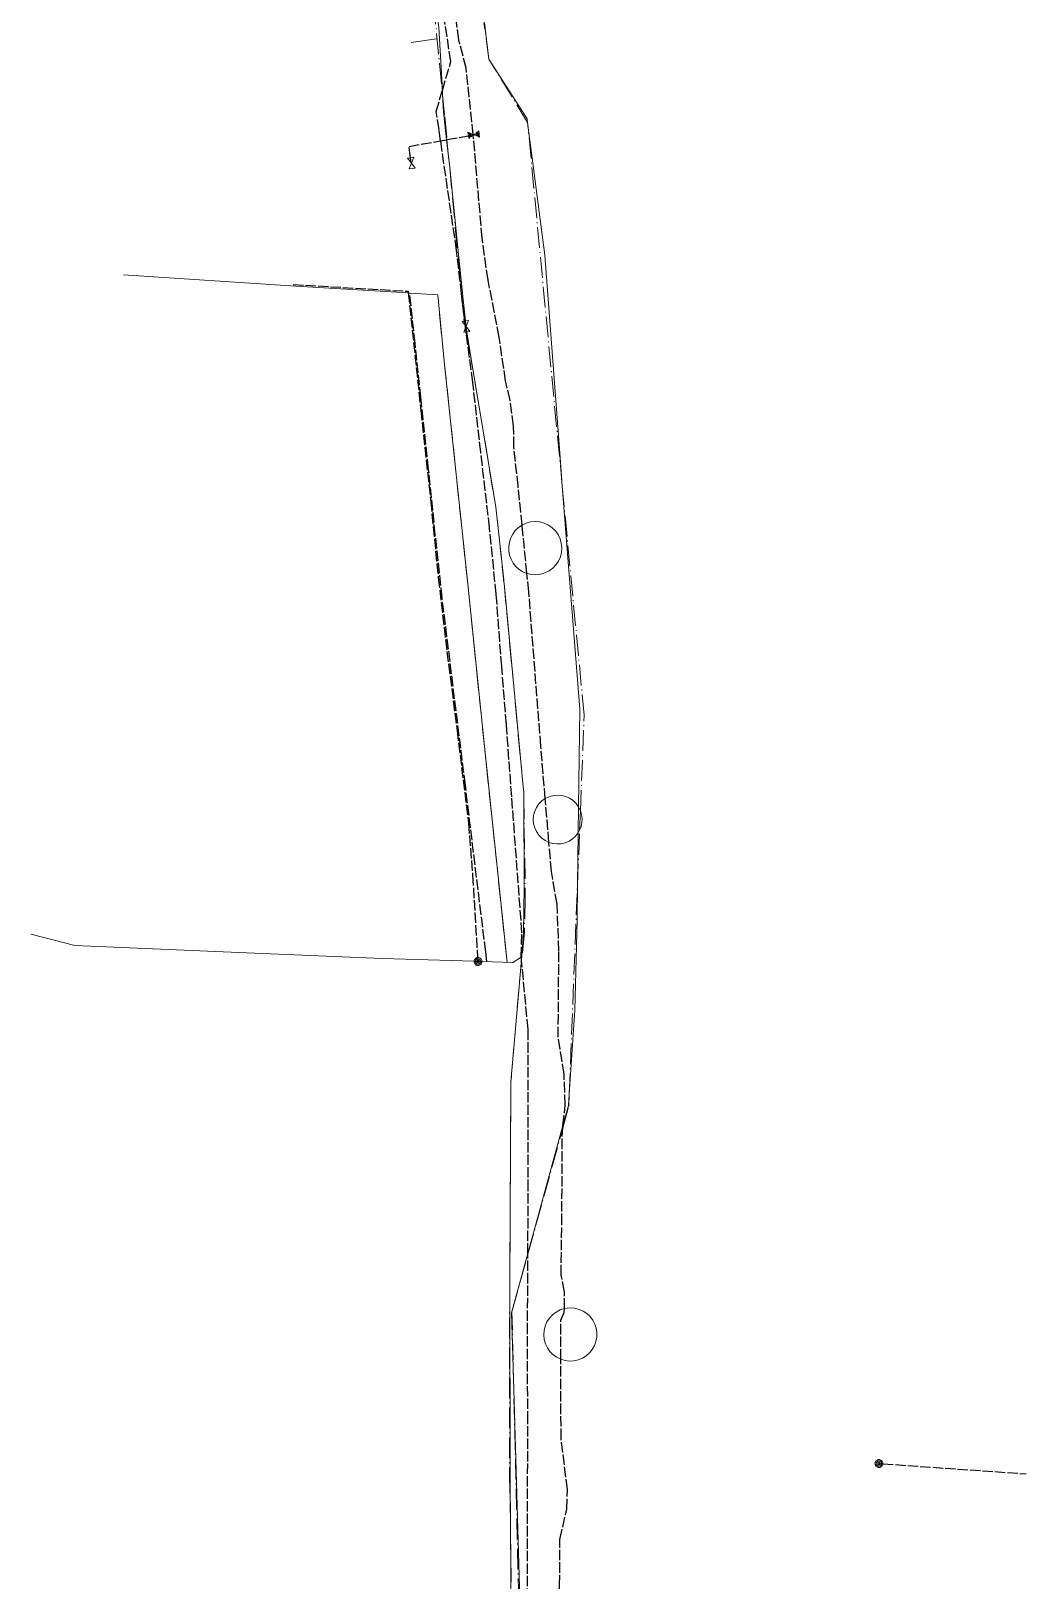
# Model space of a CAD drawing. Header units: metres. Extents: x 105265 to 106214, y 111498 to 118425.
# Drawn here: x 106054.5 to 106176.1, y 116363.2 to 116552.4 of the extents above; entities that cross this region are included whole.
import ezdxf

# ---------------------------------------------------------------- set-up
doc = ezdxf.new("R2010")
doc.units = ezdxf.units.M
doc.linetypes.add('DASHDOT', pattern=[3.556, 2.54, -0.508, 0, -0.508])
doc.linetypes.add('DASHED', pattern=[1.524, 1.27, -0.254])
for name, color, linetype, lineweight in [('30-RED-VANTI-EXIST', 52, 'CONTINUOUS', 13), ('30-RED-VANTI-PROY', 2, 'DASHED', 25), ('30-RED-VANTI-RETIRO', 8, 'DASHDOT', 13), ('30-RED-VANTI-SINCLAS', 9, 'CONTINUOUS', 5)]:
    doc.layers.add(name, color=color, linetype=linetype, lineweight=lineweight)

msp = doc.modelspace()

# ---------------------------------------------------------------- linework, layer by layer
at = {"layer": '30-RED-VANTI-EXIST'}
for points in [[(106103.4404, 116559.1103), (106104.3597, 116552.8309), (106104.7941, 116545.1327)], [(106109.9443, 116553.4404), (106110.4873, 116548.9733)], [(106104.0661, 116551.4441), (106100.9657, 116551.0013)], [(106110.4873, 116548.9733), (106115.1479, 116541.6849), (106115.209, 116541.2134)], [(106104.7941, 116545.1327), (106104.822, 116544.6374)], [(106104.822, 116544.6374), (106104.9407, 116542.5345), (106105.3142, 116539.1205)], [(106115.209, 116541.2134), (106117.3333, 116525.0211), (106119.2625, 116499.1993), (106119.4521, 116496.778)], [(106105.3142, 116539.1205), (106105.6875, 116535.7079)], [(106105.6875, 116535.7079), (106106.6675, 116525.9227), (106107.3285, 116519.5829), (106107.6136, 116516.9772)], [(106086.8901, 116521.2053), (106065.8231, 116522.6129)], [(106100.6361, 116520.3911), (106086.8901, 116521.2053)], [(106100.801, 116520.3813), (106100.6361, 116520.3911)], [(106104.2245, 116520.1785), (106100.801, 116520.3813)], [(106112.6993, 116438.6459), (106109.9717, 116464.6231), (106107.9345, 116484.4489), (106105.0695, 116511.6511), (106104.2245, 116520.1785)], [(106107.6136, 116516.9772), (106107.6863, 116516.3127)], [(106107.6863, 116516.3127), (106107.7896, 116515.6528)], [(106107.7896, 116515.6528), (106108.4667, 116511.3271), (106108.5393, 116510.893)], [(106108.5393, 116510.893), (106111.3233, 116494.2431)], [(106119.4521, 116496.778), (106121.5841, 116469.5541), (106121.4292, 116457.6168)], [(106111.3233, 116494.2431), (106112.2895, 116485.3607), (106112.318, 116485.0643)], [(106112.318, 116485.0643), (106112.3305, 116484.932)], [(106112.3305, 116484.932), (106114.0773, 116466.6813), (106114.6433, 116460.4875)], [(106114.6433, 116460.4875), (106114.7494, 116459.3266)], [(106114.7583, 116458.6779), (106114.7847, 116447.8951), (106114.7165, 116442.1393), (106114.4571, 116439.0578)], [(106114.7494, 116459.3266), (106114.7569, 116459.2445), (106114.7583, 116458.6779)], [(106121.4292, 116457.6168), (106121.3882, 116454.4576)], [(106121.3882, 116454.4576), (106121.3059, 116448.1144)], [(106121.3059, 116448.1144), (106121.2499, 116443.7973), (106120.9787, 116432.7999), (106120.2952, 116422.5247)], [(106054.5247, 116442.0735), (106059.8865, 116440.6783), (106081.8335, 116439.7287), (106097.4527, 116439.0775), (106108.67, 116438.7548)], [(106109.6408, 116438.7269), (106113.4207, 116438.6181), (106114.4343, 116439.2671)], [(106114.4571, 116439.0578), (106114.1699, 116435.6461)], [(106108.67, 116438.7548), (106108.8147, 116438.7505)], [(106108.8147, 116438.7505), (106108.9985, 116438.7453)], [(106108.9985, 116438.7453), (106109.3121, 116438.7363)], [(106109.3121, 116438.7363), (106109.4951, 116438.731)], [(106109.4951, 116438.731), (106109.6408, 116438.7269)], [(106114.1699, 116435.6461), (106113.1729, 116424.0417)], [(106113.1729, 116424.0417), (106113.0567, 116399.0061), (106113.0739, 116376.6737), (106113.1259, 116368.8371)], [(106120.2952, 116422.5247), (106120.2023, 116421.1281), (106119.5351, 116418.6967)], [(106119.5351, 116418.6967), (106115.2453, 116403.0626)], [(106115.2453, 116403.0626), (106113.2511, 116395.7947), (106113.5193, 116386.4325)], [(106113.5193, 116386.4325), (106114.2103, 116362.3105), (106114.2655, 116352.6569), (106114.3761, 116331.8639), (106113.2456, 116241.4598)], [(106113.1259, 116368.8371), (106113.1525, 116364.8169), (106113.1461, 116357.3253)]]:
    msp.add_lwpolyline(points, dxfattribs=at)
at = {"layer": '30-RED-VANTI-PROY'}
for points in [[(106108.568, 116539.7551), (106107.6953, 116547.8387), (106106.8139, 116551.3101), (106103.4933, 116576.4847), (106100.7605, 116595.0223), (106099.6159, 116601.9911), (106097.5349, 116614.5613), (106097.0248, 116619.3014)], [(106104.7941, 116545.1327), (106105.8381, 116548.6871), (106105.0067, 116554.0073), (106103.4404, 116559.1103)], [(106104.5836, 116538.988), (106104.3897, 116540.3241), (106104.0331, 116542.5419), (106104.7782, 116545.0787)], [(106104.7782, 116545.0787), (106104.7941, 116545.1327)], [(106105.3595, 116539.1287), (106107.9748, 116539.6031)], [(106107.9748, 116539.6031), (106108.0943, 116539.6248)], [(106108.0943, 116539.6248), (106108.2098, 116539.6457)], [(106108.2098, 116539.6457), (106108.3276, 116539.6671)], [(106108.3276, 116539.6671), (106108.4616, 116539.6914)], [(106108.4616, 116539.6914), (106108.5727, 116539.7116)], [(106108.5727, 116539.7116), (106108.568, 116539.7551)], [(106108.5727, 116539.7116), (106108.6256, 116539.7212)], [(106108.5756, 116539.6843), (106108.5727, 116539.7116)], [(106114.5347, 116492.0436), (106114.0585, 116496.7791), (106113.5213, 116501.6011), (106113.5035, 116504.1799), (106113.0595, 116507.2701), (106112.5163, 116509.6711), (106111.7485, 116514.9973), (106110.3723, 116521.9641), (106109.6537, 116527.0905), (106108.5785, 116539.6579), (106108.5756, 116539.6843)], [(106108.6256, 116539.7212), (106108.6299, 116539.7219)], [(106100.9109, 116536.9193), (106100.7229, 116538.2877), (106104.5836, 116538.988)], [(106104.5836, 116538.988), (106105.3142, 116539.1205)], [(106107.1402, 116520.2747), (106106.5223, 116525.6285), (106104.5836, 116538.988)], [(106105.3142, 116539.1205), (106105.3595, 116539.1287)], [(106100.9959, 116536.3001), (106100.9109, 116536.9193)], [(106086.5587, 116521.4245), (106100.6137, 116520.6015), (106100.6361, 116520.3911)], [(106100.6361, 116520.3911), (106102.1587, 116506.0891), (106103.3753, 116494.9175), (106104.2847, 116485.6241), (106105.3595, 116476.6155), (106106.5889, 116466.9667), (106107.9883, 116455.6267), (106108.4913, 116449.2679), (106109.095, 116439.2076)], [(106100.801, 116520.3813), (106100.8005, 116520.3861)], [(106110.2303, 116438.7129), (106110.0931, 116439.9105), (106108.9721, 116449.0133), (106107.6103, 116460.2641), (106106.2895, 116470.8331), (106104.7745, 116483.1261), (106103.9353, 116490.8329), (106103.1181, 116498.8507), (106102.1597, 116507.6259), (106101.4615, 116514.2615), (106100.801, 116520.3813)], [(106107.5323, 116516.9654), (106107.4451, 116517.6331), (106107.1402, 116520.2747)], [(106107.6038, 116516.4172), (106107.5323, 116516.9654)], [(106107.6344, 116516.1825), (106107.6038, 116516.4172)], [(106107.7051, 116515.6405), (106107.6344, 116516.1825)], [(106107.7232, 116515.5019), (106107.7051, 116515.6405)], [(106114.4571, 116439.0578), (106114.4377, 116439.2637), (106114.5237, 116442.2321), (106113.2663, 116458.8641), (106112.6263, 116467.6579), (106112.0471, 116474.7573), (106111.3803, 116483.5967), (106110.5591, 116491.6885), (106109.4973, 116500.9301), (106108.5089, 116509.4809), (106107.7232, 116515.5019)], [(106115.1288, 116486.1359), (106114.5347, 116492.0436)], [(106117.3664, 116458.6356), (106116.8263, 116465.0479), (106115.3563, 116483.8739), (106115.1288, 116486.1359)], [(106117.8171, 116453.2853), (106117.3664, 116458.6356)], [(106119.5351, 116418.6967), (106119.8195, 116421.2199), (106119.6651, 116424.9651), (106118.9425, 116429.4953), (106119.0325, 116440.0129), (106118.8135, 116445.7477), (106118.1171, 116449.7241), (106117.8171, 116453.2853)], [(106109.095, 116439.2076), (106109.1039, 116439.0623)], [(106109.1039, 116439.0623), (106109.1148, 116438.8773)], [(106114.4792, 116438.8238), (106114.4571, 116439.0578)], [(106109.1148, 116438.8773), (106109.1217, 116438.7627)], [(106115.2453, 116403.0626), (106115.2807, 116410.8255), (106115.2703, 116430.4405), (106114.4792, 116438.8238)], [(106119.6994, 116396.3349), (106119.7279, 116398.3937), (106119.3119, 116400.4125), (106119.3929, 116406.6799), (106119.4543, 116417.9795), (106119.4968, 116418.3566)], [(106119.4968, 116418.3566), (106119.5351, 116418.6967)], [(106115.1949, 116357.8421), (106115.2261, 116382.5443), (106115.2009, 116393.3187), (106115.245, 116402.9889)], [(106115.245, 116402.9889), (106115.2453, 116403.0626)], [(106119.2705, 116390.1385), (106119.2573, 116394.9073), (106119.6927, 116395.8519), (106119.6994, 116396.3349)], [(106119.0826, 116357.4261), (106119.1219, 116362.5475), (106119.1583, 116368.1419), (106120.0005, 116371.8433), (106120.0919, 116374.2159), (106119.2973, 116380.4055), (106119.2705, 116390.1385)], [(106158.1449, 116377.4081), (106158.302, 116377.397)], [(106158.302, 116377.397), (106158.4848, 116377.3836)], [(106158.4848, 116377.3836), (106158.6293, 116377.374)], [(106158.6293, 116377.374), (106176.1153, 116376.1453)]]:
    msp.add_lwpolyline(points, dxfattribs=at)
at = {"layer": '30-RED-VANTI-RETIRO'}
for points in [[(106103.3585, 116559.377), (106104.7782, 116545.0787)], [(106110.4873, 116548.9733), (106109.8596, 116553.4319)], [(106115.209, 116541.2134), (106110.4873, 116548.9733)], [(106104.7782, 116545.0787), (106104.822, 116544.6374)], [(106104.822, 116544.6374), (106105.0907, 116541.9313), (106105.3595, 116539.1287)], [(106119.4521, 116496.778), (106115.209, 116541.2134)], [(106105.3595, 116539.1287), (106105.6875, 116535.7079)], [(106105.6875, 116535.7079), (106107.1402, 116520.2747)], [(106112.6993, 116438.6459), (106109.9717, 116464.6231), (106107.9345, 116484.4489), (106105.0695, 116511.6511), (106104.2245, 116520.1785)], [(106107.1402, 116520.2747), (106107.4377, 116517.1147), (106107.4658, 116516.9557)], [(106107.4658, 116516.9557), (106107.5489, 116516.4867)], [(106107.5489, 116516.4867), (106107.6125, 116516.1274)], [(106107.6125, 116516.1274), (106107.6989, 116515.6396)], [(106107.6989, 116515.6396), (106107.7232, 116515.5019)], [(106107.7232, 116515.5019), (106108.5393, 116510.893)], [(106108.5393, 116510.893), (106108.7641, 116509.6231), (106111.3233, 116494.2431)], [(106121.6624, 116457.1411), (106122.1233, 116468.8093), (106119.4521, 116496.778)], [(106111.3233, 116494.2431), (106112.318, 116485.0643)], [(106112.318, 116485.0643), (106112.3305, 116484.932)], [(106112.3305, 116484.932), (106114.0713, 116466.3729), (106114.6433, 116460.4875)], [(106114.6433, 116460.4875), (106114.7483, 116459.4073), (106114.7494, 116459.3266)], [(106114.7583, 116458.6779), (106114.9253, 116446.4911), (106114.8175, 116442.2997), (106114.4792, 116438.8238)], [(106114.7494, 116459.3266), (106114.7583, 116458.6779)], [(106121.5692, 116454.781), (106121.6624, 116457.1411)], [(106121.3059, 116448.1144), (106121.5692, 116454.781)], [(106120.2952, 116422.5247), (106121.3059, 116448.1144)], [(106114.4792, 116438.8238), (106114.1699, 116435.6461)], [(106114.1699, 116435.6461), (106113.1729, 116424.0417)], [(106113.1729, 116424.0417), (106113.0191, 116398.8827), (106113.0157, 116376.2793), (106113.1259, 116368.8371)], [(106119.4968, 116418.3566), (106120.2361, 116421.0287), (106120.2952, 116422.5247)], [(106115.245, 116402.9889), (106119.4968, 116418.3566)], [(106113.5193, 116386.4325), (106113.2953, 116395.9419), (106115.245, 116402.9889)], [(106113.2456, 116241.4598), (106114.2087, 116357.1679), (106113.5193, 116386.4325)], [(106113.1259, 116368.8371), (106113.1953, 116364.1469), (106113.1461, 116357.3253)]]:
    msp.add_lwpolyline(points, dxfattribs=at)
at = {"layer": '30-RED-VANTI-SINCLAS'}
for points in [[(106108.0543, 116539.9791), (106107.9261, 116540.0351), (106107.9748, 116539.6031)], [(106107.9748, 116539.6031), (106108.0125, 116539.2687), (106108.1251, 116539.3517), (106108.0943, 116539.6248)], [(106108.0943, 116539.6248), (106108.0543, 116539.9791)], [(106108.3047, 116539.8699), (106108.1783, 116539.9251), (106108.2098, 116539.6457)], [(106108.2098, 116539.6457), (106108.2339, 116539.4319), (106108.3449, 116539.5139), (106108.3276, 116539.6671)], [(106108.3276, 116539.6671), (106108.3047, 116539.8699)], [(106108.4485, 116539.8071), (106108.4616, 116539.6914)], [(106108.568, 116539.7551), (106108.4485, 116539.8071)], [(106108.4616, 116539.6914), (106108.4711, 116539.6071), (106108.5756, 116539.6843)], [(106108.6331, 116539.7267), (106108.568, 116539.7551)], [(106108.5756, 116539.6843), (106108.6256, 116539.7212)], [(106108.6256, 116539.7212), (106108.6331, 116539.7267)], [(106108.6331, 116539.7267), (106108.7951, 116539.8461)], [(106108.7951, 116539.8461), (106108.8177, 116539.6461), (106108.6331, 116539.7267)], [(106108.9213, 116539.9393), (106109.0323, 116540.0213), (106109.0879, 116539.5281), (106108.9615, 116539.5833), (106108.9213, 116539.9393)], [(106109.1413, 116540.1017), (106109.2537, 116540.1847), (106109.3401, 116539.4183), (106109.2119, 116539.4741), (106109.1413, 116540.1017)], [(106100.5313, 116536.8639), (106100.9109, 116536.9193)], [(106101.0093, 116536.2585), (106100.5313, 116536.8639)], [(106101.0093, 116536.2585), (106100.7241, 116535.5419)], [(106100.7241, 116535.5419), (106101.4873, 116535.6533), (106101.0093, 116536.2585)], [(106100.9109, 116536.9193), (106101.2945, 116536.9753), (106101.0093, 116536.2585)], [(106107.2083, 116516.9181), (106107.4658, 116516.9557)], [(106107.5489, 116516.4867), (106107.2083, 116516.9181)], [(106107.4658, 116516.9557), (106107.5323, 116516.9654)], [(106107.5323, 116516.9654), (106107.6136, 116516.9772)], [(106107.6136, 116516.9772), (106107.9715, 116517.0295), (106107.6863, 116516.3127)], [(106107.6125, 116516.1274), (106107.4009, 116515.5961)], [(106107.4009, 116515.5961), (106107.6989, 116515.6396)], [(106107.6038, 116516.4172), (106107.5489, 116516.4867)], [(106107.6863, 116516.3127), (106107.6038, 116516.4172)], [(106107.6344, 116516.1825), (106107.6125, 116516.1274)], [(106107.6863, 116516.3127), (106107.6344, 116516.1825)], [(106107.7896, 116515.6528), (106108.1643, 116515.7075), (106107.6863, 116516.3127)], [(106107.6989, 116515.6396), (106107.7051, 116515.6405)], [(106107.7051, 116515.6405), (106107.7896, 116515.6528)], [(106114.5347, 116492.0436), (106114.0934, 116491.7419), (106113.7076, 116491.3719), (106113.3877, 116490.9436), (106113.1424, 116490.4686), (106112.9784, 116489.9598), (106112.9001, 116489.4309), (106112.9096, 116488.8964), (106113.0067, 116488.3708), (106113.1887, 116487.8681), (106113.4508, 116487.4022), (106113.7857, 116486.9855), (106114.1845, 116486.6295), (106114.6363, 116486.3437), (106115.1288, 116486.1359)], [(106116.1403, 116492.4693), (106115.5832, 116492.4208), (106115.0427, 116492.2775), (106114.5347, 116492.0436)], [(106115.1288, 116486.1359), (106115.6749, 116486.0079), (106116.2348, 116485.9758), (106116.7919, 116486.0405), (106117.3295, 116486.2), (106117.8317, 116486.4497), (106118.2834, 116486.7821), (106118.6712, 116487.1872), (106118.9836, 116487.653), (106119.2111, 116488.1656), (106119.347, 116488.7097), (106119.3873, 116489.2691), (106119.3308, 116489.8271), (106119.1791, 116490.367), (106118.9367, 116490.8727), (106118.611, 116491.3293), (106118.2116, 116491.723), (106117.7503, 116492.042), (106117.2411, 116492.277), (106116.6991, 116492.4209), (106116.1403, 116492.4693)], [(106117.3664, 116458.6356), (106116.9483, 116458.3374), (106116.5876, 116457.9718), (106116.295, 116457.5497), (106116.0792, 116457.0836), (106115.9466, 116456.5874), (106115.9012, 116456.0758), (106115.9443, 116455.564), (106116.0747, 116455.0672), (106116.2884, 116454.6001), (106116.5791, 116454.1767), (106116.9382, 116453.8095), (106117.355, 116453.5094), (106117.8171, 116453.2853)], [(106118.8817, 116459.0505), (106118.4855, 116459.0238), (106118.0963, 116458.9447), (106117.721, 116458.8145), (106117.3664, 116458.6356)], [(106121.4292, 116457.6168), (106121.1291, 116458.0274), (106120.7636, 116458.381), (106120.3433, 116458.6674), (106119.8804, 116458.8781), (106119.3884, 116459.007), (106118.8817, 116459.0505)], [(106121.6624, 116457.1411), (106121.5564, 116457.3841), (106121.4292, 116457.6168)], [(106121.5692, 116454.781), (106121.7426, 116455.2341), (106121.8401, 116455.7094), (106121.8593, 116456.1942), (106121.7995, 116456.6757), (106121.6624, 116457.1411)], [(106117.8171, 116453.2853), (106118.3051, 116453.1451), (106118.8098, 116453.0897), (106119.3166, 116453.1209), (106119.8108, 116453.2376), (106120.2779, 116453.4364), (106120.7046, 116453.7117), (106121.0783, 116454.0554), (106121.3882, 116454.4576)], [(106121.3882, 116454.4576), (106121.5692, 116454.781)], [(106109.095, 116439.2076), (106109.0128, 116439.19), (106108.9348, 116439.1585), (106108.8634, 116439.114), (106108.8008, 116439.0579), (106108.7487, 116438.9919), (106108.7089, 116438.9178), (106108.6824, 116438.838), (106108.67, 116438.7548)], [(106109.1039, 116439.0623), (106109.0481, 116439.049), (106108.9954, 116439.0265), (106108.9472, 116438.9956), (106108.9048, 116438.957), (106108.8695, 116438.9118), (106108.8422, 116438.8614), (106108.8238, 116438.8071), (106108.8147, 116438.7505)], [(106109.1549, 116439.2115), (106109.095, 116439.2076)], [(106109.1549, 116439.0661), (106109.1039, 116439.0623)], [(106109.6408, 116438.7269), (106109.6331, 116438.8111), (106109.6111, 116438.8927), (106109.5752, 116438.9692), (106109.5266, 116439.0384), (106109.4667, 116439.0981), (106109.3974, 116439.1465), (106109.3208, 116439.1822), (106109.2391, 116439.2041), (106109.1549, 116439.2115)], [(106109.4951, 116438.731), (106109.4891, 116438.7894), (106109.4731, 116438.846), (106109.4477, 116438.8989), (106109.4136, 116438.9466), (106109.3717, 116438.9878), (106109.3234, 116439.0212), (106109.2701, 116439.0459), (106109.2134, 116439.061), (106109.1549, 116439.0661)], [(106108.67, 116438.7548), (106108.6719, 116438.6729), (106108.6875, 116438.5925), (106108.7164, 116438.5159), (106108.7578, 116438.4452), (106108.8104, 116438.3824), (106108.8728, 116438.3294), (106108.9433, 116438.2876), (106109.0198, 116438.2583), (106109.1001, 116438.2422), (106109.1819, 116438.2399), (106109.263, 116438.2513), (106109.3411, 116438.2762), (106109.4138, 116438.3138), (106109.4792, 116438.3632), (106109.5354, 116438.4228), (106109.5807, 116438.491), (106109.614, 116438.5658), (106109.6342, 116438.6452), (106109.6408, 116438.7269)], [(106108.8147, 116438.7505), (106108.8153, 116438.6926), (106108.8257, 116438.6356), (106108.8456, 116438.5812), (106108.8744, 116438.531), (106108.9113, 116438.4863), (106108.9553, 116438.4486), (106109.005, 116438.4188), (106109.059, 116438.3979), (106109.1158, 116438.3865), (106109.1737, 116438.3848), (106109.2311, 116438.393), (106109.2862, 116438.4108), (106109.3375, 116438.4376), (106109.3836, 116438.4728), (106109.423, 116438.5152), (106109.4546, 116438.5638), (106109.4776, 116438.6169), (106109.4912, 116438.6732), (106109.4951, 116438.731)], [(106108.9985, 116438.7453), (106108.9973, 116438.719), (106109.0005, 116438.6929), (106109.008, 116438.6677), (106109.0196, 116438.644), (106109.0349, 116438.6227), (106109.0536, 116438.6041), (106109.0751, 116438.589), (106109.0989, 116438.5776), (106109.1242, 116438.5703), (106109.1503, 116438.5674), (106109.1766, 116438.5688), (106109.2023, 116438.5746), (106109.2266, 116438.5846), (106109.249, 116438.5985), (106109.2687, 116438.6159), (106109.2853, 116438.6364), (106109.2982, 116438.6593), (106109.3071, 116438.6841), (106109.3118, 116438.71), (106109.3121, 116438.7363)], [(106109.1148, 116438.8773), (106109.0897, 116438.8684), (106109.0665, 116438.8554), (106109.0458, 116438.8387), (106109.0282, 116438.8187), (106109.0142, 116438.796), (106109.0042, 116438.7713), (106108.9985, 116438.7453)], [(106109.1549, 116438.8831), (106109.1347, 116438.8815), (106109.1148, 116438.8773)], [(106109.3121, 116438.7363), (106109.3081, 116438.7623), (106109.2998, 116438.7872), (106109.2875, 116438.8104), (106109.2716, 116438.8313), (106109.2524, 116438.8492), (106109.2305, 116438.8637), (106109.2065, 116438.8743), (106109.1811, 116438.8809), (106109.1549, 116438.8831)], [(106119.6994, 116396.3349), (106119.1748, 116396.1657), (106118.6864, 116395.9102), (106118.2483, 116395.5758), (106117.873, 116395.1721), (106117.5714, 116394.7108), (106117.3522, 116394.2051), (106117.2217, 116393.6696), (106117.1837, 116393.1197), (106117.2392, 116392.5714), (106117.3866, 116392.0403), (106117.6217, 116391.5418), (106117.9378, 116391.0903), (106118.3257, 116390.6987), (106118.7742, 116390.3784), (106119.2705, 116390.1385)], [(106119.2705, 116390.1385), (106119.7908, 116389.988), (106120.3288, 116389.926), (106120.8698, 116389.9543), (106121.3984, 116390.0721), (106121.9002, 116390.2761), (106122.361, 116390.5607), (106122.7681, 116390.918), (106123.1102, 116391.3379), (106123.3778, 116391.8089), (106123.5633, 116392.3178), (106123.6616, 116392.8504), (106123.6701, 116393.392), (106123.5884, 116393.9274), (106123.4189, 116394.4419), (106123.1662, 116394.921), (106122.8374, 116395.3514), (106122.4416, 116395.7212), (106121.9899, 116396.02), (106121.4948, 116396.2397), (106120.9701, 116396.3739), (106120.4303, 116396.4191)], [(106120.4303, 116396.4191), (106120.0624, 116396.3978), (106119.6994, 116396.3349)], [(106158.1449, 116377.8945), (106158.0617, 116377.8874), (106157.981, 116377.8661), (106157.9051, 116377.8314), (106157.8363, 116377.7842), (106157.7765, 116377.726), (106157.7276, 116377.6583), (106157.691, 116377.5833), (106157.6678, 116377.5031), (106157.6586, 116377.4202), (106157.6638, 116377.3369), (106157.6831, 116377.2557), (106157.716, 116377.179), (106157.7616, 116377.109), (106157.8185, 116377.048), (106157.885, 116376.9975), (106157.9591, 116376.9591), (106158.0387, 116376.934), (106158.1214, 116376.9229), (106158.2048, 116376.9262), (106158.2865, 116376.9436), (106158.3639, 116376.9747), (106158.4349, 116377.0187), (106158.4973, 116377.0741), (106158.5493, 116377.1394), (106158.5893, 116377.2126), (106158.6163, 116377.2916), (106158.6293, 116377.374)], [(106158.1449, 116377.7491), (106158.0866, 116377.7441), (106158.03, 116377.7292), (106157.9768, 116377.7048), (106157.9285, 116377.6717), (106157.8866, 116377.6308), (106157.8523, 116377.5834), (106157.8267, 116377.5308), (106157.8104, 116377.4746), (106157.8039, 116377.4164), (106157.8075, 116377.358), (106157.8211, 116377.3011), (106157.8442, 116377.2473), (106157.8761, 116377.1982), (106157.916, 116377.1554), (106157.9626, 116377.12), (106158.0146, 116377.0931), (106158.0704, 116377.0754), (106158.1284, 116377.0676), (106158.1869, 116377.0698), (106158.2441, 116377.082), (106158.2984, 116377.1038), (106158.3482, 116377.1346), (106158.392, 116377.1734), (106158.4285, 116377.2191), (106158.4567, 116377.2705), (106158.4756, 116377.3258), (106158.4848, 116377.3836)], [(106158.1449, 116377.5663), (106158.1179, 116377.564), (106158.0916, 116377.5572), (106158.067, 116377.5459), (106158.0446, 116377.5306), (106158.0251, 116377.5117), (106158.0092, 116377.4898), (106157.9973, 116377.4654), (106157.9897, 116377.4394), (106157.9867, 116377.4124), (106157.9883, 116377.3854), (106157.9946, 116377.359), (106158.0052, 116377.334), (106158.02, 116377.3113), (106158.0385, 116377.2914), (106158.0601, 116377.275), (106158.0841, 116377.2625), (106158.11, 116377.2543), (106158.1368, 116377.2507), (106158.1639, 116377.2517), (106158.1905, 116377.2573), (106158.2156, 116377.2674), (106158.2387, 116377.2817), (106158.259, 116377.2996), (106158.2759, 116377.3208), (106158.289, 116377.3446), (106158.2977, 116377.3703), (106158.302, 116377.397)], [(106158.6293, 116377.374), (106158.6284, 116377.4537), (106158.6145, 116377.5321), (106158.588, 116377.6073), (106158.5496, 116377.677), (106158.5003, 116377.7396), (106158.4414, 116377.7933), (106158.3746, 116377.8366), (106158.3015, 116377.8684), (106158.2243, 116377.8879), (106158.1449, 116377.8945)], [(106158.4848, 116377.3836), (106158.4843, 116377.4396), (106158.4745, 116377.4947), (106158.456, 116377.5474), (106158.429, 116377.5964), (106158.3944, 116377.6404), (106158.3531, 116377.678), (106158.3061, 116377.7085), (106158.2549, 116377.7308), (106158.2006, 116377.7445), (106158.1449, 116377.7491)], [(106158.302, 116377.397), (106158.3018, 116377.4229), (106158.2973, 116377.4484), (106158.2887, 116377.4728), (106158.2762, 116377.4955), (106158.2602, 116377.5158), (106158.2412, 116377.5333), (106158.2195, 116377.5474), (106158.1958, 116377.5577), (106158.1707, 116377.5641), (106158.1449, 116377.5663)]]:
    msp.add_lwpolyline(points, dxfattribs=at)

doc.saveas('drawing.dxf')
